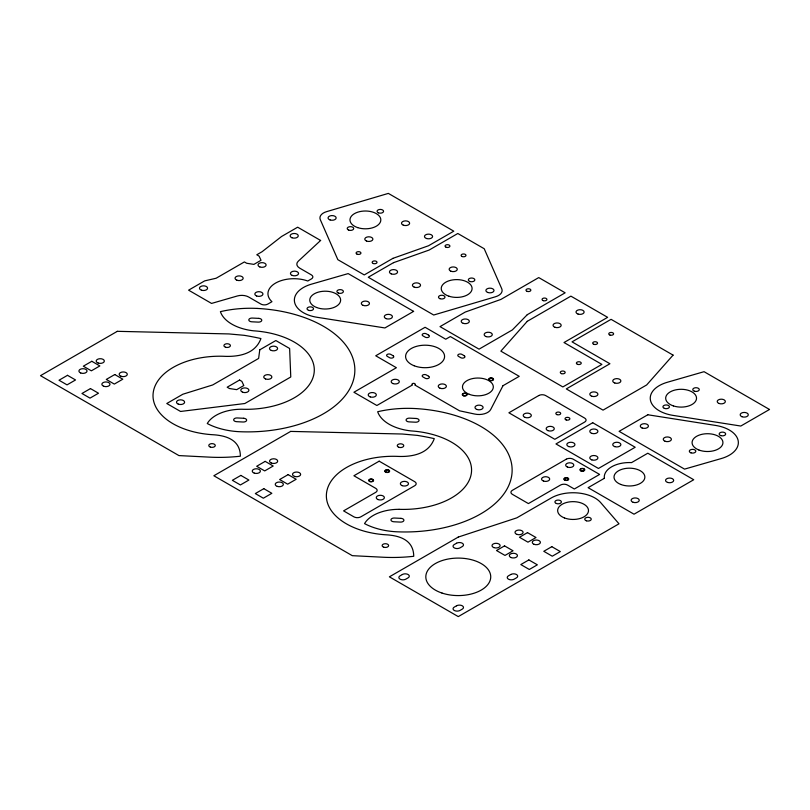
<?xml version="1.0" encoding="UTF-8"?>
<svg xmlns="http://www.w3.org/2000/svg" width="810" height="810" viewBox="0 0 810 810"><rect width="100%" height="100%" fill="white"/><g stroke="black" fill="none" stroke-linecap="round" stroke-linejoin="round"><path stroke-width="1.21" d="M259.777 349.819L258.623 358.435L212.706 384.952L182.857 394.227L166.779 403.512L180.559 411.46L244.853 403.512L290.77 376.994L289.626 348.492L275.845 340.544L259.777 349.819M502.98 385.712L490.718 409.485A12.18 7.027 0 0 1 474.812 414.072L459.533 410.802L414.76 384.952A1.62 0.942 0 0 0 414.76 383.626A1.62 0.942 0 0 0 412.462 383.626A1.62 0.942 0 0 0 412.462 384.952L376.873 405.496L353.909 392.242L396.394 367.72L375.729 355.782L425.088 327.281L445.753 339.218L450.35 336.565L519.23 376.336L502.98 385.712M527.269 321.317L500.863 351.145L562.859 386.937L601.891 364.399L564.003 342.529L607.632 317.338L570.888 296.136L527.269 321.317M673.069 355.124L646.663 384.952L603.035 410.133L566.301 388.921L609.92 363.741L572.042 341.86L611.074 319.332L673.069 355.124M527.269 314.695L512.345 329.933L479.044 349.161L440.012 326.622L465.274 312.042L500.863 299.447L538.741 277.577L565.147 292.815L527.269 314.695M320.618 240.459L298.293 261.184A9.74 5.619 0 0 0 299.68 268.13L311.435 274.924A4.87 2.815 0 0 1 311.435 278.903L307.77 281.009A25.981 14.995 0 0 0 275.552 283.095A25.981 14.995 0 0 0 271.947 301.695L267.806 304.084A4.87 2.815 0 0 1 260.921 304.084L248.67 297.007A9.74 5.619 0 0 0 237.421 295.954L211.552 303.426L188.598 290.162L204.667 280.888L216.148 278.235L244.387 261.934L246.685 263.26L253.915 264.384L261.033 260.273L259.089 256.102L256.79 254.775L262.065 251.728L281.586 236.48L297.655 227.195L320.618 240.459M117.318 331.32L40.5 375.668L178.929 455.584L210.256 457.174A110.281 63.676 0 0 0 240.368 456.202A74.955 43.274 0 0 0 239.932 451.585A51.222 29.575 0 0 0 237.968 446.148A34.395 19.855 0 0 0 234.839 442.108A26.001 15.005 0 0 0 228.825 438.149A25.657 14.813 0 0 0 221.343 435.8A33.848 19.541 0 0 0 213.688 434.778A65.721 37.948 0 0 1 190.563 431.001A67.098 38.738 0 0 1 162.506 415.874A68.82 39.73 0 0 1 153.292 392.151A69.731 40.257 0 0 1 159.671 378.493A67.848 39.174 0 0 1 186.776 361.341A65.468 37.797 0 0 1 225.524 356.359A46.079 26.608 0 0 0 230.678 356.329A35.701 20.614 0 0 0 236.368 355.833A27.945 16.129 0 0 0 250.239 351.408A31.843 18.387 0 0 0 255.332 347.46A44.054 25.434 0 0 0 258.866 342.893A63.696 36.774 0 0 0 260.921 338.55A189.145 109.198 0 0 0 244.114 335.31L228.926 333.933L117.318 331.32M67.503 375.324L59.008 380.234L67.038 384.871L75.532 379.961L67.503 375.324M91.814 361.29L83.319 366.191L91.358 370.828L99.853 365.928L91.814 361.29M90.457 388.577L81.962 393.488L90.001 398.125L98.496 393.225L90.457 388.577M114.777 374.544L106.282 379.444L114.321 384.082L122.816 379.181L114.777 374.544M392.941 258.349L364.247 274.924L337.841 259.676L320.294 219.642A12.18 7.027 0 0 1 326.551 211.663L388.354 193.398L453.792 231.174L428.531 245.754L392.941 258.349M393.518 262.663L368.267 277.243L433.704 315.019L495.507 296.754A12.18 7.027 0 0 0 501.755 288.775L484.218 248.741L457.812 233.493L429.108 250.067L393.518 262.663M239.568 380.042L227.175 387.2L229.463 388.527L236.702 389.65L243.82 385.54L241.866 381.368L239.568 380.042M413.606 311.374L384.912 327.949L317.115 317.297A30.851 17.81 0 0 1 294.516 301.857A30.851 17.81 0 0 1 311.445 284.168L348.168 273.598L413.606 311.374M290.668 431.406L213.85 475.753L352.279 555.67L383.606 557.26A110.281 63.676 0 0 0 413.728 556.288A74.955 43.274 0 0 0 413.282 551.671A51.212 29.565 0 0 0 411.328 546.234A34.395 19.855 0 0 0 408.189 542.194A26.001 15.005 0 0 0 402.185 538.235A25.657 14.813 0 0 0 394.693 535.876A33.848 19.541 0 0 0 387.038 534.863A65.721 37.948 0 0 1 363.913 531.087A67.098 38.738 0 0 1 335.856 515.96A68.82 39.73 0 0 1 326.643 492.237A69.731 40.257 0 0 1 333.021 478.578A67.848 39.174 0 0 1 360.126 461.427A65.468 37.797 0 0 1 398.874 456.435A46.089 26.608 0 0 0 404.028 456.415A35.701 20.614 0 0 0 409.718 455.919A27.945 16.129 0 0 0 423.589 451.494A31.843 18.387 0 0 0 428.692 447.545A44.054 25.434 0 0 0 432.216 442.969A63.696 36.774 0 0 0 434.271 438.635A189.145 109.208 0 0 0 417.464 435.395L402.286 434.018L290.668 431.406M240.853 475.409L232.359 480.31L240.398 484.957L248.893 480.046L240.853 475.409M265.174 461.366L256.679 466.276L264.708 470.914L273.203 466.013L265.174 461.366M263.817 488.663L255.322 493.574L263.351 498.211L271.846 493.31L263.817 488.663M288.127 474.63L279.632 479.53L287.671 484.167L296.166 479.267L288.127 474.63M379.171 461.173L353.909 475.753L375.729 488.349A4.87 2.815 0 0 1 375.729 492.328L343.582 510.877L353.909 516.851A4.87 2.815 0 0 0 360.804 516.851L414.76 485.696A4.87 2.815 0 0 0 414.76 481.717L379.171 461.173M538.741 395.553L508.893 412.786L554.82 439.293L584.668 422.061A4.87 2.815 0 0 0 584.668 418.092L545.636 395.553A4.87 2.815 0 0 0 538.741 395.553M592.707 422.729L555.964 443.941L598.448 468.464L635.182 447.252L592.707 422.729M566.301 459.179L512.345 490.333A4.87 2.815 0 0 0 512.345 494.313L528.414 503.587L560.56 485.028A4.87 2.815 0 0 1 567.446 485.028L574.331 489.007L599.592 474.427L573.186 459.179A4.87 2.815 0 0 0 566.301 459.179M647.808 414.771L619.103 431.345L684.541 469.122L721.275 458.551A30.851 17.81 0 0 0 738.204 440.863A30.851 17.81 0 0 0 715.605 425.432L647.808 414.771M458.268 537.071L389.387 576.831L458.268 616.602L618.992 523.807L600.676 502.605A30.851 17.81 0 0 0 551.266 497.958L516.82 517.843L458.268 537.071M402.357 574.513L400.069 575.839A4.06 2.339 0 0 0 400.069 579.16A4.06 2.339 0 0 0 405.81 579.16L408.098 577.834A4.06 2.339 0 0 0 408.098 574.513A4.06 2.339 0 0 0 402.357 574.513M456.546 543.226L454.248 544.553A4.06 2.339 0 0 0 454.248 547.874A4.06 2.339 0 0 0 459.989 547.874L462.287 546.547A4.06 2.339 0 0 0 462.287 543.226A4.06 2.339 0 0 0 456.546 543.226M604.361 478.295L588.111 487.681L634.028 514.198L693.735 479.733L647.808 453.215L631.557 462.601A25.161 14.529 0 0 0 604.361 478.295M504.539 545.879L496.5 550.527L504.994 555.427L513.034 550.79L504.539 545.879M527.492 532.626L519.463 537.263L527.958 542.173L535.997 537.526L527.492 532.626M769.5 409.475L740.796 426.04L672.999 415.388A30.851 17.81 0 0 1 650.4 399.958A30.851 17.81 0 0 1 667.339 382.269L704.062 371.689L769.5 409.475M528.859 559.923L520.82 564.56L529.315 569.471L537.354 564.823L528.859 559.923M551.812 546.669L543.783 551.306L552.278 556.207L560.307 551.569L551.812 546.669M456.546 605.799L454.248 607.125A4.06 2.339 0 0 0 454.248 610.436A4.06 2.339 0 0 0 459.989 610.436L462.287 609.11A4.06 2.339 0 0 0 462.287 605.799A4.06 2.339 0 0 0 456.546 605.799M510.735 574.513L508.437 575.839A4.06 2.339 0 0 0 508.437 579.16A4.06 2.339 0 0 0 514.178 579.16L516.476 577.834A4.06 2.339 0 0 0 516.476 574.513A4.06 2.339 0 0 0 510.735 574.513M258.805 318.381L252.335 318.057A3.25 1.873 0 0 0 248.822 319.758A3.25 1.873 0 0 0 251.768 321.793L258.238 322.117A3.25 1.873 0 0 0 261.762 320.416A3.25 1.873 0 0 0 258.805 318.381M416.087 418.466L409.617 418.142A3.25 1.873 0 0 0 406.104 419.843A3.25 1.873 0 0 0 409.05 421.878L415.52 422.202A3.25 1.873 0 0 0 419.043 420.501A3.25 1.873 0 0 0 416.087 418.466M243.668 418.274L237.198 417.95A3.25 1.873 0 0 0 233.685 419.651A3.25 1.873 0 0 0 236.631 421.686L243.101 422.01A3.25 1.873 0 0 0 246.625 420.309A3.25 1.873 0 0 0 243.668 418.274M400.95 518.359L394.48 518.035A3.25 1.873 0 0 0 390.957 519.736A3.25 1.873 0 0 0 393.913 521.772L400.383 522.096A3.25 1.873 0 0 0 403.896 520.395A3.25 1.873 0 0 0 400.95 518.359M428.652 335.168L426.354 333.841A2.44 1.407 0 0 0 422.911 333.841A2.44 1.407 0 0 0 422.911 335.836L425.209 337.162A2.44 1.407 0 0 0 428.652 337.162A2.44 1.407 0 0 0 428.652 335.168M464.241 355.722L461.943 354.395A2.44 1.407 0 0 0 458.5 354.395A2.44 1.407 0 0 0 458.5 356.38L460.799 357.706A2.44 1.407 0 0 0 464.241 357.706A2.44 1.407 0 0 0 464.241 355.722M393.063 355.722L390.764 354.395A2.44 1.407 0 0 0 387.322 354.395A2.44 1.407 0 0 0 387.322 356.38L389.62 357.706A2.44 1.407 0 0 0 393.063 357.706A2.44 1.407 0 0 0 393.063 355.722M428.652 376.265L426.354 374.939A2.44 1.407 0 0 0 422.911 374.939A2.44 1.407 0 0 0 422.911 376.923L425.209 378.25A2.44 1.407 0 0 0 428.652 378.25A2.44 1.407 0 0 0 428.652 376.265M98.243 363.072A4.06 2.339 0 0 0 104.338 361.037A4.06 2.339 0 0 0 98.243 359.012A4.06 2.339 0 0 0 98.243 363.072M80.706 372.975A4.06 2.339 0 0 0 87.024 371.193A4.06 2.339 0 0 0 81.203 368.925A4.06 2.339 0 0 0 80.706 372.975M257.053 308.418A79.623 45.967 0 0 0 220.401 311.658A41.796 24.138 0 0 0 253.662 330.824A68.192 39.366 0 0 1 314.037 373.38A68.192 39.366 0 0 1 241.775 409.242A36.065 20.817 0 0 0 207.269 423.539A54.341 31.367 0 0 0 238.383 431.649A107.133 61.854 0 0 0 354.446 375.425A107.133 61.854 0 0 0 257.053 308.418M402.155 485.646A4.06 2.339 0 0 0 408.473 483.874A4.06 2.339 0 0 0 402.651 481.596A4.06 2.339 0 0 0 402.155 485.646M378.047 499.567A4.06 2.339 0 0 0 384.365 497.796A4.06 2.339 0 0 0 378.543 495.517A4.06 2.339 0 0 0 378.047 499.567M369.917 481.606A2.44 1.407 0 0 0 373.572 480.391A2.44 1.407 0 0 0 369.917 479.176A2.44 1.407 0 0 0 369.917 481.606M385.843 472.281A2.44 1.407 0 0 0 389.63 471.217A2.44 1.407 0 0 0 386.137 469.851A2.44 1.407 0 0 0 385.843 472.281M265.538 378.938A4.06 2.339 0 0 0 271.856 377.166A4.06 2.339 0 0 0 266.034 374.888A4.06 2.339 0 0 0 265.538 378.938M242.575 392.192A4.06 2.339 0 0 0 248.903 390.42A4.06 2.339 0 0 0 243.081 388.142A4.06 2.339 0 0 0 242.575 392.192M178.281 404.119A4.06 2.339 0 0 0 184.609 402.347A4.06 2.339 0 0 0 178.787 400.069A4.06 2.339 0 0 0 178.281 404.119M271.279 350.436A4.06 2.339 0 0 0 277.597 348.664A4.06 2.339 0 0 0 271.775 346.386A4.06 2.339 0 0 0 271.279 350.436M256.628 295.974A4.06 2.339 0 0 0 262.946 294.202A4.06 2.339 0 0 0 257.124 291.924A4.06 2.339 0 0 0 256.628 295.974M292.218 275.42A4.06 2.339 0 0 0 298.536 273.648A4.06 2.339 0 0 0 292.714 271.38A4.06 2.339 0 0 0 292.218 275.42M259.797 266.915A4.06 2.339 0 0 0 266.115 265.143A4.06 2.339 0 0 0 260.293 262.875A4.06 2.339 0 0 0 259.797 266.915M291.944 237.755A4.06 2.339 0 0 0 298.262 235.983A4.06 2.339 0 0 0 292.44 233.705A4.06 2.339 0 0 0 291.944 237.755M236.834 280.179A4.06 2.339 0 0 0 243.162 278.407A4.06 2.339 0 0 0 237.34 276.129A4.06 2.339 0 0 0 236.834 280.179M201.487 290.203A4.06 2.339 0 0 0 207.583 288.178A4.06 2.339 0 0 0 201.487 286.153A4.06 2.339 0 0 0 201.487 290.203M567.466 467.087A4.06 2.339 0 0 0 573.794 465.315A4.06 2.339 0 0 0 567.972 463.036A4.06 2.339 0 0 0 567.466 467.087M543.601 481.099A4.06 2.339 0 0 0 549.696 479.064A4.06 2.339 0 0 0 543.601 477.039A4.06 2.339 0 0 0 543.601 481.099M564.934 480.229A2.44 1.407 0 0 0 568.731 479.166A2.44 1.407 0 0 0 565.238 477.799A2.44 1.407 0 0 0 564.934 480.229M581.155 471.005A2.44 1.407 0 0 0 584.81 469.79A2.44 1.407 0 0 0 581.155 468.575A2.44 1.407 0 0 0 581.155 471.005M386.188 472.129A2.025 1.174 0 0 0 389.235 471.116A2.025 1.174 0 0 0 386.188 470.094A2.025 1.174 0 0 0 386.188 472.129M369.998 481.363A2.025 1.174 0 0 0 373.157 480.472A2.025 1.174 0 0 0 370.251 479.338A2.025 1.174 0 0 0 369.998 481.363M565.279 480.077A2.025 1.174 0 0 0 568.326 479.064A2.025 1.174 0 0 0 565.279 478.052A2.025 1.174 0 0 0 565.279 480.077M581.357 470.802A2.025 1.174 0 0 0 584.405 469.79A2.025 1.174 0 0 0 581.357 468.777A2.025 1.174 0 0 0 581.357 470.802M330.075 219.945A4.06 2.339 0 0 0 336.16 217.92A4.06 2.339 0 0 0 330.075 215.895A4.06 2.339 0 0 0 330.075 219.945M378.493 212.848A3.25 1.873 0 0 0 383.555 211.43A3.25 1.873 0 0 0 378.898 209.608A3.25 1.873 0 0 0 378.493 212.848M348.644 230.081A3.25 1.873 0 0 0 353.707 228.663A3.25 1.873 0 0 0 349.049 226.84A3.25 1.873 0 0 0 348.644 230.081M357.686 227.62A15.42 8.9 0 0 0 380.822 219.905A15.42 8.9 0 0 0 357.686 212.2A15.42 8.9 0 0 0 357.686 227.62M609.971 335.067A2.44 1.407 0 0 0 613.626 333.841A2.44 1.407 0 0 0 609.971 332.626A2.44 1.407 0 0 0 609.971 335.067M593.75 344.291A2.44 1.407 0 0 0 597.547 343.227A2.44 1.407 0 0 0 594.054 341.86A2.44 1.407 0 0 0 593.75 344.291M561.522 373.643A2.44 1.407 0 0 0 565.178 372.418A2.44 1.407 0 0 0 561.522 371.203A2.44 1.407 0 0 0 561.522 373.643M577.449 364.308A2.44 1.407 0 0 0 581.246 363.244A2.44 1.407 0 0 0 577.753 361.878A2.44 1.407 0 0 0 577.449 364.308M614.78 382.998A4.06 2.339 0 0 0 620.875 380.973A4.06 2.339 0 0 0 614.78 378.938A4.06 2.339 0 0 0 614.78 382.998M591.827 396.252A4.06 2.339 0 0 0 597.912 394.227A4.06 2.339 0 0 0 591.827 392.202A4.06 2.339 0 0 0 591.827 396.252M578.046 314.067A4.06 2.339 0 0 0 584.131 312.042A4.06 2.339 0 0 0 578.046 310.007A4.06 2.339 0 0 0 578.046 314.067M555.083 327.321A4.06 2.339 0 0 0 561.178 325.296A4.06 2.339 0 0 0 555.083 323.261A4.06 2.339 0 0 0 555.083 327.321M694.403 391.21A3.25 1.873 0 0 0 699.273 389.59A3.25 1.873 0 0 0 694.403 387.96A3.25 1.873 0 0 0 694.403 391.21M664.362 408.372A3.25 1.873 0 0 0 669.414 406.954A3.25 1.873 0 0 0 664.757 405.132A3.25 1.873 0 0 0 664.362 408.372M673.394 405.911A15.42 8.9 0 0 0 696.529 398.206A15.42 8.9 0 0 0 673.394 390.491A15.42 8.9 0 0 0 673.394 405.911M719.007 403.461A4.06 2.339 0 0 0 725.335 401.689A4.06 2.339 0 0 0 719.513 399.411A4.06 2.339 0 0 0 719.007 403.461M741.97 416.715A4.06 2.339 0 0 0 748.288 414.943A4.06 2.339 0 0 0 742.466 412.665A4.06 2.339 0 0 0 741.97 416.715M690.96 452.851A3.25 1.873 0 0 0 695.831 451.231A3.25 1.873 0 0 0 690.96 449.601A3.25 1.873 0 0 0 690.96 452.851M720.809 435.618A3.25 1.873 0 0 0 725.679 433.998A3.25 1.873 0 0 0 720.809 432.368A3.25 1.873 0 0 0 720.809 435.618M698.858 449.985A15.42 8.9 0 0 0 722.895 443.252A15.42 8.9 0 0 0 700.771 434.606A15.42 8.9 0 0 0 698.858 449.985M665.051 441.237A4.06 2.339 0 0 0 671.379 439.466A4.06 2.339 0 0 0 665.547 437.187A4.06 2.339 0 0 0 665.051 441.237M642.087 427.984A4.06 2.339 0 0 0 648.415 426.212A4.06 2.339 0 0 0 642.593 423.934A4.06 2.339 0 0 0 642.087 427.984M620.794 484.451A15.42 8.9 0 0 0 644.821 477.718A15.42 8.9 0 0 0 622.698 469.071A15.42 8.9 0 0 0 620.794 484.451M667.592 482.426A4.06 2.339 0 0 0 673.677 480.391A4.06 2.339 0 0 0 667.592 478.366A4.06 2.339 0 0 0 667.592 482.426M633.147 502.301A4.06 2.339 0 0 0 639.242 500.276A4.06 2.339 0 0 0 633.147 498.251A4.06 2.339 0 0 0 633.147 502.301M568.62 446.543A4.06 2.339 0 0 0 574.938 444.771A4.06 2.339 0 0 0 569.116 442.493A4.06 2.339 0 0 0 568.62 446.543M591.827 433.37A4.06 2.339 0 0 0 597.912 431.345A4.06 2.339 0 0 0 591.827 429.31A4.06 2.339 0 0 0 591.827 433.37M591.827 459.888A4.06 2.339 0 0 0 597.912 457.852A4.06 2.339 0 0 0 591.827 455.827A4.06 2.339 0 0 0 591.827 459.888M614.78 446.634A4.06 2.339 0 0 0 620.875 444.599A4.06 2.339 0 0 0 614.78 442.574A4.06 2.339 0 0 0 614.78 446.634M392.971 383.575A4.06 2.339 0 0 0 399.289 381.804A4.06 2.339 0 0 0 393.468 379.525A4.06 2.339 0 0 0 392.971 383.575M370.251 396.92A4.06 2.339 0 0 0 376.336 394.885A4.06 2.339 0 0 0 370.251 392.86A4.06 2.339 0 0 0 370.251 396.92M489.969 380.285A2.025 1.174 0 0 0 493.128 379.394A2.025 1.174 0 0 0 490.212 378.26A2.025 1.174 0 0 0 489.969 380.285M463.563 395.533A2.025 1.174 0 0 0 466.722 394.642A2.025 1.174 0 0 0 463.816 393.508A2.025 1.174 0 0 0 463.563 395.533M469.253 394.308A15.42 8.9 0 0 0 493.28 387.575A15.42 8.9 0 0 0 471.157 378.928A15.42 8.9 0 0 0 469.253 394.308M414.173 365.766A19.48 11.249 0 0 0 444.528 357.25A19.48 11.249 0 0 0 416.573 346.326A19.48 11.249 0 0 0 414.173 365.766M476.776 409.425A4.06 2.339 0 0 0 483.094 407.653A4.06 2.339 0 0 0 477.272 405.375A4.06 2.339 0 0 0 476.776 409.425M440.033 388.213A4.06 2.339 0 0 0 446.361 386.441A4.06 2.339 0 0 0 440.539 384.163A4.06 2.339 0 0 0 440.033 388.213M463.33 395.725A2.44 1.407 0 0 0 467.127 394.662A2.44 1.407 0 0 0 463.634 393.296A2.44 1.407 0 0 0 463.33 395.725M489.736 380.477A2.44 1.407 0 0 0 493.533 379.414A2.44 1.407 0 0 0 490.04 378.047A2.44 1.407 0 0 0 489.736 380.477M527.199 291.387A2.44 1.407 0 0 0 530.854 290.162A2.44 1.407 0 0 0 527.199 288.947A2.44 1.407 0 0 0 527.199 291.387M543.267 300.662A2.44 1.407 0 0 0 546.922 299.447A2.44 1.407 0 0 0 543.267 298.232A2.44 1.407 0 0 0 543.267 300.662M463.239 323.352A4.06 2.339 0 0 0 469.334 321.317A4.06 2.339 0 0 0 463.239 319.292A4.06 2.339 0 0 0 463.239 323.352M486.202 336.606A4.06 2.339 0 0 0 492.288 334.57A4.06 2.339 0 0 0 486.202 332.546A4.06 2.339 0 0 0 486.202 336.606M462.186 256.537A2.44 1.407 0 0 0 465.983 255.464A2.44 1.407 0 0 0 462.49 254.107A2.44 1.407 0 0 0 462.186 256.537M446.108 247.252A2.44 1.407 0 0 0 449.904 246.189A2.44 1.407 0 0 0 446.411 244.822A2.44 1.407 0 0 0 446.108 247.252M373.359 263.544A2.44 1.407 0 0 0 377.014 262.329A2.44 1.407 0 0 0 373.359 261.114A2.44 1.407 0 0 0 373.359 263.544M357.139 254.208A2.44 1.407 0 0 0 360.936 253.145A2.44 1.407 0 0 0 357.443 251.788A2.44 1.407 0 0 0 357.139 254.208M426.505 238.504A4.06 2.339 0 0 0 432.591 236.48A4.06 2.339 0 0 0 426.505 234.444A4.06 2.339 0 0 0 426.505 238.504M403.299 225.16A4.06 2.339 0 0 0 409.627 223.388A4.06 2.339 0 0 0 403.805 221.11A4.06 2.339 0 0 0 403.299 225.16M366.565 241.066A4.06 2.339 0 0 0 372.883 239.294A4.06 2.339 0 0 0 367.062 237.026A4.06 2.339 0 0 0 366.565 241.066M391.24 273.881A4.06 2.339 0 0 0 397.568 272.109A4.06 2.339 0 0 0 391.746 269.831A4.06 2.339 0 0 0 391.24 273.881M414.204 287.135A4.06 2.339 0 0 0 420.532 285.363A4.06 2.339 0 0 0 414.71 283.085A4.06 2.339 0 0 0 414.204 287.135M448.953 296.217A15.42 8.9 0 0 0 472.088 288.512A15.42 8.9 0 0 0 448.953 280.797A15.42 8.9 0 0 0 448.953 296.217M469.77 281.445A3.25 1.873 0 0 0 474.822 280.027A3.25 1.873 0 0 0 470.164 278.205A3.25 1.873 0 0 0 469.77 281.445M439.921 298.677A3.25 1.873 0 0 0 444.974 297.26A3.25 1.873 0 0 0 440.316 295.437A3.25 1.873 0 0 0 439.921 298.677M487.681 292.44A4.06 2.339 0 0 0 493.999 290.668A4.06 2.339 0 0 0 488.177 288.39A4.06 2.339 0 0 0 487.681 292.44M450.947 271.228A4.06 2.339 0 0 0 457.265 269.457A4.06 2.339 0 0 0 451.443 267.178A4.06 2.339 0 0 0 450.947 271.228M338.317 293.048A3.25 1.873 0 0 0 343.379 291.63A3.25 1.873 0 0 0 338.722 289.808A3.25 1.873 0 0 0 338.317 293.048M308.661 310.351A3.25 1.873 0 0 0 313.531 308.721A3.25 1.873 0 0 0 308.661 307.101A3.25 1.873 0 0 0 308.661 310.351M316.568 307.486A15.42 8.9 0 0 0 340.595 300.743A15.42 8.9 0 0 0 318.472 292.096A15.42 8.9 0 0 0 316.568 307.486M363.113 305.36A4.06 2.339 0 0 0 369.441 303.588A4.06 2.339 0 0 0 363.619 301.31A4.06 2.339 0 0 0 363.113 305.36M386.076 318.624A4.06 2.339 0 0 0 392.404 316.842A4.06 2.339 0 0 0 386.583 314.574A4.06 2.339 0 0 0 386.076 318.624M556.895 414.609A2.44 1.407 0 0 0 560.692 413.546A2.44 1.407 0 0 0 557.199 412.189A2.44 1.407 0 0 0 556.895 414.609M524.991 417.383A4.06 2.339 0 0 0 531.309 415.601A4.06 2.339 0 0 0 525.487 413.333A4.06 2.339 0 0 0 524.991 417.383M547.955 430.636A4.06 2.339 0 0 0 554.273 428.865A4.06 2.339 0 0 0 548.451 426.587A4.06 2.339 0 0 0 547.955 430.636M566.231 419.965A2.44 1.407 0 0 0 569.886 418.75A2.44 1.407 0 0 0 566.231 417.535A2.44 1.407 0 0 0 566.231 419.965M442.037 593.072A32.471 18.752 0 0 0 490.738 576.831A32.471 18.752 0 0 0 442.037 560.601A32.471 18.752 0 0 0 442.037 593.072M534.063 544.31A4.06 2.339 0 0 0 540.381 542.538A4.06 2.339 0 0 0 534.559 540.26A4.06 2.339 0 0 0 534.063 544.31M517.013 534.408A4.06 2.339 0 0 0 523.098 532.383A4.06 2.339 0 0 0 517.013 530.358A4.06 2.339 0 0 0 517.013 534.408M493.806 547.58A4.06 2.339 0 0 0 500.124 545.808A4.06 2.339 0 0 0 494.302 543.53A4.06 2.339 0 0 0 493.806 547.58M511.1 557.563A4.06 2.339 0 0 0 517.428 555.792A4.06 2.339 0 0 0 511.606 553.513A4.06 2.339 0 0 0 511.1 557.563M586.379 520.8A3.25 1.873 0 0 0 591.249 519.169A3.25 1.873 0 0 0 586.379 517.549A3.25 1.873 0 0 0 586.379 520.8M556.328 503.486A3.25 1.873 0 0 0 561.391 502.068A3.25 1.873 0 0 0 556.733 500.256A3.25 1.873 0 0 0 556.328 503.486M564.428 517.924A15.42 8.9 0 0 0 588.455 511.191A15.42 8.9 0 0 0 566.332 502.544A15.42 8.9 0 0 0 564.428 517.924M399.057 509.328A36.065 20.817 0 0 0 364.551 523.624A54.341 31.367 0 0 0 395.665 531.735A107.133 61.854 0 0 0 511.728 475.51A107.133 61.854 0 0 0 414.335 408.503A79.623 45.967 0 0 0 377.673 411.733A41.796 24.138 0 0 0 410.943 430.91A68.192 39.366 0 0 1 471.309 473.465A68.192 39.366 0 0 1 399.057 509.328M254.299 473.141A4.06 2.339 0 0 0 260.385 471.116A4.06 2.339 0 0 0 254.299 469.081A4.06 2.339 0 0 0 254.299 473.141M398.692 447.242A3.25 1.873 0 0 0 403.755 445.824A3.25 1.873 0 0 0 399.097 444.001A3.25 1.873 0 0 0 398.692 447.242M277.263 486.395A4.06 2.339 0 0 0 283.348 484.37A4.06 2.339 0 0 0 277.263 482.345A4.06 2.339 0 0 0 277.263 486.395M294.557 476.412A4.06 2.339 0 0 0 300.652 474.387A4.06 2.339 0 0 0 294.557 472.351A4.06 2.339 0 0 0 294.557 476.412M383.758 547.206A3.25 1.873 0 0 0 388.628 545.586A3.25 1.873 0 0 0 383.758 543.956A3.25 1.873 0 0 0 383.758 547.206M271.35 463.067A4.06 2.339 0 0 0 277.678 461.295A4.06 2.339 0 0 0 271.856 459.017A4.06 2.339 0 0 0 271.35 463.067M225.534 347.227A3.25 1.873 0 0 0 230.404 345.607A3.25 1.873 0 0 0 225.534 343.987A3.25 1.873 0 0 0 225.534 347.227M103.66 386.228A4.06 2.339 0 0 0 109.988 384.456A4.06 2.339 0 0 0 104.166 382.178A4.06 2.339 0 0 0 103.66 386.228M120.963 376.235A4.06 2.339 0 0 0 127.281 374.463A4.06 2.339 0 0 0 121.459 372.185A4.06 2.339 0 0 0 120.963 376.235M210.398 447.12A3.25 1.873 0 0 0 215.268 445.5A3.25 1.873 0 0 0 210.398 443.88A3.25 1.873 0 0 0 210.398 447.12"/></g></svg>
